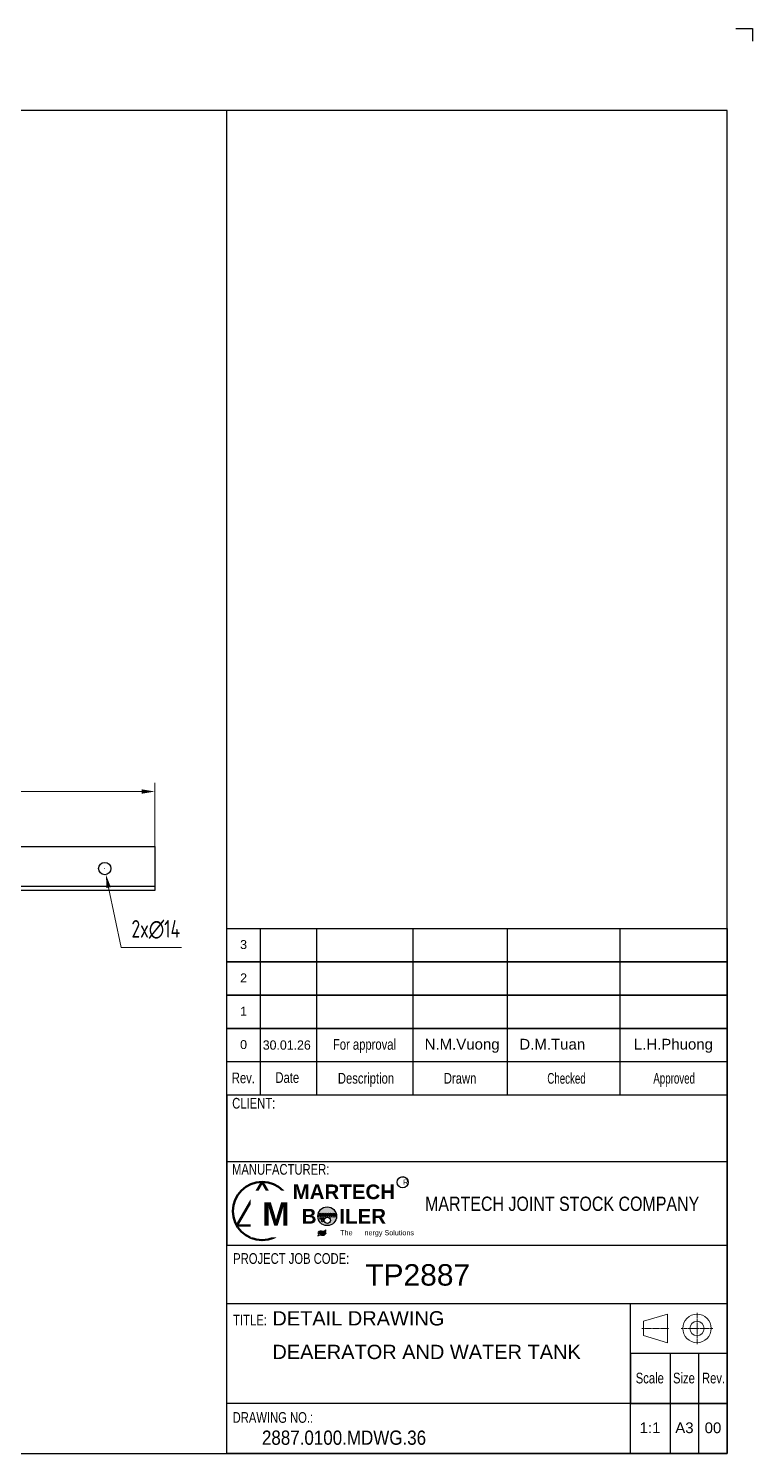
# Model space of a CAD drawing. Header units: millimetres. Extents: x -46397 to 283259, y -8690 to 23983.
# Drawn here: x 249928 to 250748, y -2287 to -671 of the extents above; entities that cross this region are included whole.
import ezdxf
from ezdxf.enums import TextEntityAlignment as Align

# ---------------------------------------------------------------- set-up
doc = ezdxf.new("R2010")
doc.units = ezdxf.units.MM
doc.linetypes.add('CENTER', pattern=[2, 1.25, -0.25, 0.25, -0.25])
doc.layers.get('Defpoints').update_dxf_attribs({"lineweight": 0})
for name, color, linetype, lineweight in [('DAM_8', 1, 'Continuous', 25), ('DCenterline8', 8, 'CENTER', 5), ('Dtext', 255, 'Continuous', 20), ('DUONGCHINH', 7, 'Continuous', 25)]:
    doc.layers.add(name, color=color, linetype=linetype, lineweight=lineweight)
doc.layers.add('DIM', color=8, linetype='Continuous')
doc.styles.add('Chu va so', font='arial.ttf')
doc.styles.add('GHI CHÚ 1', font='isocp_IV25.ttf', dxfattribs={"width": 0.8})
doc.styles.add('TCVN', font='arial.ttf')
doc.styles.add('TEXT', font='arial.ttf', dxfattribs={"height": 124})
doc.dimstyles.new('1-30SCALE', dxfattribs={"dimtxt": 75, "dimasz": 75, "dimexe": 37.5, "dimexo": 30, "dimgap": 30, "dimtad": 1, "dimtoh": 1, "dimdec": 0, "dimdsep": 46, "dimtxsty": 'GHI CHÚ 1', "dimcen": 0.09, "dimclrd": 256, "dimclre": 256, "dimclrt": 2, "dimadec": 0, "dimazin": 0, "dimtfac": 1, "dimtdec": 0, "dimtofl": 0, "dimtmove": 0, "dimatfit": 3, "dimfxl": 1, "dimlwd": 0, "dimlwe": 0, "dimarcsym": 0})

# ---------------------------------------------------------------- blocks, each defined once
blk = doc.blocks.new('*D1306')
at = {"layer": 'Defpoints', "color": 0, "transparency": 16777216}
for p in [(250070.9, -1536.5), (249011.9, -1643.9), (250070.9, -1643.9)]:
    blk.add_point(p, dxfattribs=at)
at = {"layer": 'DIM', "linetype": 'Continuous', "lineweight": 0, "transparency": 16777216}
for p, q in [((249011.9, -1633.9), (249011.9, -1526.5)), ((250070.9, -1633.9), (250070.9, -1526.5)), ((249026.9, -1536.5), (250055.9, -1536.5))]:
    blk.add_line(p, q, dxfattribs=at)
at = {"layer": 'DIM', "transparency": 16777216}
for points in [[(249026.9, -1534), (249026.9, -1539), (249011.9, -1536.5)], [(250055.9, -1534), (250055.9, -1539), (250070.9, -1536.5)]]:
    blk.add_solid(points, dxfattribs=at)
at = {"layer": 'DIM', "color": 2, "transparency": 16777216, "insert": (249541.4, -1516.1), "char_height": 20, "attachment_point": 5, "style": 'GHI CHÚ 1'}
blk.add_mtext('1059', dxfattribs=at)
blk = doc.blocks.new('*D1432')
at = {"layer": 'Defpoints', "color": 0, "transparency": 16777216}
for p in [(250012.7, -1617), (250015.5, -1630.7)]:
    blk.add_point(p, dxfattribs=at)
at = {"layer": 'DIM', "lineweight": 0, "transparency": 16777216}
for p, q in [((250014, -1623.9), (250014.2, -1623.9)), ((250014.1, -1623.9), (250014.1, -1623.8))]:
    blk.add_line(p, q, dxfattribs=at)
at = {"layer": 'DIM', "linetype": 'Continuous', "lineweight": 0, "transparency": 16777216}
for p, q in [((250032.6, -1713.3), (250018.5, -1645.4)), ((250101.3, -1713.3), (250032.6, -1713.3))]:
    blk.add_line(p, q, dxfattribs=at)
at = {"layer": 'DIM', "transparency": 16777216}
blk.add_solid([(250021, -1644.9), (250016.1, -1645.9), (250015.5, -1630.7)], dxfattribs=at)
at = {"layer": 'DIM', "color": 2, "transparency": 16777216, "insert": (250072, -1692.9), "char_height": 20, "attachment_point": 5, "style": 'GHI CHÚ 1'}
blk.add_mtext('2x∅14', dxfattribs=at)
blk = doc.blocks.new('*U1837')
at = {"lineweight": 25}
for p, q in [((1976.8, 655.5, 0), (1976.8, 447.4, 0)), ((2046.9, 655.5, 0), (2046.9, 447.4, 0)), ((2167, 655.5, 0), (2167, 447.4, 0)), ((2284.8, 655.5, 0), (2284.8, 447.4, 0)), ((2425.6, 655.5, 0), (2425.6, 447.4, 0)), ((1935.2, 364.4), (2559.4, 364.4)), ((2488.2, 124.8, 0), (2488.2, 0)), ((2523.9, 0), (2523.9, 124.8, 0))]:
    blk.add_line(p, q, dxfattribs=at)
at = {"lineweight": 25, "elevation": -0.1}
blk.add_lwpolyline([(2570.3, 1778.8), (2590.9, 1778.8), (2590.9, 1762.8)], dxfattribs=at)
at = {"lineweight": 25}
for points in [[(0, 0), (2559.4, 0), (2559.4, 1676.5), (0, 1676.5)], [(0, 0), (1935.2, 0), (1935.2, 1676.5), (0, 1676.5)], [(1935.2, 655.5), (2559.4, 655.5), (2559.4, 0), (1935.2, 0)], [(1935.2, 655.5), (2559.4, 655.5), (2559.4, 613.8), (1935.2, 613.8)], [(1935.2, 613.8), (2559.4, 613.8), (2559.4, 572.2), (1935.2, 572.2)], [(1935.2, 572.2), (2559.4, 572.2), (2559.4, 530.6), (1935.2, 530.6)], [(1935.2, 530.6), (2559.4, 530.6), (2559.4, 489), (1935.2, 489)], [(1935.2, 260.1), (2559.4, 260.1), (2559.4, 447.4), (1935.2, 447.4)], [(1935.2, 187.3), (2559.4, 187.3), (2559.4, 62.4), (1935.2, 62.4)], [(2438.7, 187.3), (2559.4, 187.3), (2559.4, 0), (2438.7, 0)]]:
    blk.add_lwpolyline(points, close=True, dxfattribs=at)
at = {"lineweight": 50}
blk.add_lwpolyline([(1979.1, 339), (1947.6, 284.4), (2010.6, 284.4)], close=True, dxfattribs=at)
at = {"color": 2, "lineweight": 20, "elevation": 0}
blk.add_lwpolyline([(2454.9, 147.1), (2485, 138.2), (2485, 173.9), (2454.9, 165)], close=True, dxfattribs=at)
at = {"lineweight": 25, "elevation": 0}
blk.add_lwpolyline([(2438.7, 62.4), (2559.4, 62.4), (2559.4, 124.8), (2438.7, 124.8)], close=True, dxfattribs=at)
at = {"lineweight": 50}
blk.add_circle((1979.1, 302.6), 36.4, dxfattribs=at)
at = {"color": 2, "lineweight": 20}
for radius in [17.8, 8.92]:
    blk.add_circle((2521.7, 156.1, 0), radius, dxfattribs=at)
at = {"layer": 'DCenterline8', "lineweight": 0, "ltscale": 2}
for p, q in [((2521.7, 175.7, 0), (2521.7, 136.4, 0)), ((2502.1, 156.1, 0), (2541.3, 156.1, 0))]:
    blk.add_line(p, q, dxfattribs=at)
at = {"layer": 'DCenterline8', "lineweight": 0}
blk.add_line((2452.9, 156.1, 0), (2486.7, 156.1, 0), dxfattribs=at)
at = {"color": 5, "style": 'Chu va so'}
for s, height, width, p in [('For approval', 13.377, 0.75, (2106.8, 504, 0)), ('Rev.', 13.38, 0.75, (1955.7, 462.2)), ('Date', 13.38, 0.75, (2010.5, 462.6, 0)), ('Description', 13.377, 0.75, (2108.7, 461.7, 0)), ('Drawn', 13.38, 0.75, (2226.1, 461.7, 0)), ('Checked', 13.38, 0.65, (2358.9, 461.6)), ('Approved', 13.38, 0.65, (2493.2, 461.7, 0)), ('CLIENT:', 13.38, 0.75, (1968.6, 430.5, 0.1)), ('PROJECT JOB CODE:', 13.377, 0.75, (2015.4, 236.7)), ('TITLE:', 13.38, 0.75, (1964, 159.9, 0.1)), ('Scale', 13.38, 0.75, (2462.8, 87.5, 0)), ('Size', 13.38, 0.75, (2505.4, 87.5, 0)), ('Rev. ', 13.38, 0.75, (2544.3, 87.5, 0)), ('DRAWING NO.:', 13.377, 0.75, (1992.5, 38.3, 0.1))]:
    blk.add_text(s, height=height, dxfattribs=dict(at, width=width)).set_placement(p, align=Align.CENTER)
at = {"color": 5, "lineweight": 25, "insert": (2147.3, 311.6, 0), "char_height": 17.835, "width": 412.302, "attachment_point": 4, "style": 'Chu va so'}
blk.add_mtext('\\pxqc;{\\W0.8;MARTECH JOINT STOCK COMPANY}', dxfattribs=at)
at = {"layer": 'Dtext', "ltscale": 0.1}
for tag, p, height, style in [('REV_3', (1951.6, 629.7), 11.1, 'TCVN'), ('FOR_APPROVAL3', (2063.1, 628.9, -0.1), 13.4, 'TCVN'), ('REV_2', (1951.6, 588.1), 11.1, 'TCVN'), ('FOR_APPROVAL2', (2063.1, 587.3, -0.1), 13.4, 'TCVN'), ('REV_1', (1951.6, 546.5), 11.1, 'TCVN'), ('FOR_APPROVAL1', (2063.1, 545.7, -0.1), 13.4, 'TCVN'), ('REV_0', (1951.6, 504.9), 11.1, 'TCVN'), ('NGUOI_VE', (2181.9, 504.3, -0.1), 13.4, 'TCVN'), ('NGUOI_KIEM_2', (2300.1, 504.3, -0.1), 13.4, 'TCVN'), ('NGUOI_DUYET', (2442.9, 504.3, -0.1), 13.4, 'TCVN'), ('1.1_A4', (2450.1, 25.4, -0.1), 13.4, 'Chu va so'), ('A4_A4', (2494.6, 25.4, -0.1), 13.4, 'Chu va so'), ('REV.', (2531.2, 25.4, -0.1), 13.4, 'Chu va so')]:
    blk.add_attdef(tag, p, '', height=height, dxfattribs=dict(at, style=style))
for tag, p, height, style, width in [('NGAY_REV03', (1979.9, 628.9, -0.1), 11.6, 'TCVN', 0.95), ('NGAY_REV02', (1979.9, 587.3, -0.1), 11.6, 'TCVN', 0.95), ('NGAY_REV01', (1979.9, 545.7, -0.1), 11.6, 'TCVN', 0.95), ('NGAY_REV0', (1979.9, 504.1, -0.1), 11.6, 'TCVN', 0.95), ('DWD.NO', (1978.9, 10.9, -0.1), 17.8, 'Chu va so', 0.85)]:
    blk.add_attdef(tag, p, '', height=height, dxfattribs=dict(at, style=style, width=width))
at = {"layer": 'Dtext', "lineweight": 25, "ltscale": 0.1, "style": 'Chu va so'}
for tag, p, height in [('PROJECT_CODE', (2107.8, 209.6), 26.8), ('TITLE1', (1991.9, 159.8, -0.1), 17.8), ('TITLE2', (1991.9, 117.9, -0.1), 17.8), ('TITLE3', (1991.9, 76.3, -0.1), 17.8)]:
    blk.add_attdef(tag, p, '', height=height, dxfattribs=at)
at = {"insert": (1979.3, 313.6), "char_height": 29.304, "attachment_point": 1, "style": 'TEXT', "bg_fill": 2}
blk.add_mtext('\\pxqc;{\\fArial|b1|i0|c0|p34;M}', dxfattribs=at)
at = {"insert": (2018, 335.8), "char_height": 18.315, "width": 126.139, "attachment_point": 1, "style": 'TEXT', "bg_fill": 2}
blk.add_mtext('\\pxqc;{\\fArial|b1|i0|c0|p34;MARTECH\\PB    ILER}', dxfattribs=at)
h = blk.add_hatch(color=256)
h.dxf.hatch_style = 1
edge = h.paths.add_edge_path()
edge.add_spline(control_points=[(2048.7, 273.9), (2049.2, 274.3), (2051.4, 275.9), (2056, 273.7), (2058.1, 276.3), (2058.9, 277.2)], knot_values=[0, 0, 0, 0, 0.315535, 1.31207, 1.873609, 1.873609, 1.873609, 1.873609], degree=3, periodic=0)
edge.add_spline(control_points=[(2058.9, 277.2), (2058.3, 276.6), (2055.9, 274.4), (2050.8, 277), (2049.1, 274.4), (2048.7, 273.9)], knot_values=[0, 0, 0, 0, 0.411397, 1.576501, 1.877595, 1.877595, 1.877595, 1.877595], degree=3, periodic=0)
edge = h.paths.add_edge_path()
edge.add_spline(control_points=[(2048.7, 271.6), (2049.2, 272), (2051.4, 273.6), (2056, 271.4), (2058.1, 274), (2058.9, 274.9)], knot_values=[0, 0, 0, 0, 0.315535, 1.31207, 1.873609, 1.873609, 1.873609, 1.873609], degree=3, periodic=0)
edge.add_spline(control_points=[(2058.9, 274.9), (2058.3, 274.4), (2055.9, 272.1), (2050.8, 274.8), (2049.1, 272.2), (2048.7, 271.6)], knot_values=[0, 0, 0, 0, 0.411397, 1.576501, 1.877595, 1.877595, 1.877595, 1.877595], degree=3, periodic=0)
at = {"color": 7}
for centre in [(2050.9, 298.9), (2050.9, 296.2), (2052.2, 293.1), (2053.7, 298.9), (2053.7, 296.2), (2054.5, 290.4), (2054.9, 293.1), (2056.4, 298.9), (2056.4, 296.2), (2059.1, 298.9), (2059.1, 296.2), (2061.9, 298.9), (2061.9, 296.2), (2064.6, 298.9), (2064.6, 296.2), (2067.3, 298.9), (2067.3, 296.2), (2070.1, 298.9), (2070.1, 296.2)]:
    blk.add_circle(centre, 1.11, dxfattribs=at)
for points in [[(2048.7, 276), (2049.9, 277.4), (2056.9, 277.9), (2058.9, 279.3)], [(2048.7, 276), (2050.3, 277), (2056.4, 277.1), (2058.9, 279.3)], [(2048.7, 273.9), (2049.9, 275.3), (2056.9, 275.8), (2058.9, 277.2)], [(2048.7, 273.9), (2050.3, 274.9), (2056.4, 275), (2058.9, 277.2)], [(2048.7, 271.6), (2049.9, 273), (2056.9, 273.5), (2058.9, 274.9)], [(2048.7, 271.6), (2050.3, 272.6), (2056.4, 272.7), (2058.9, 274.9)]]:
    blk.add_spline(points, degree=3)
at = {"color": 5, "style": 'Chu va so', "width": 0.75}
blk.add_text('MANUFACTURER:', height=13.377, dxfattribs=at).set_placement((2002.3, 348, 0.1), align=Align.CENTER)
at = {"char_height": 6.41, "attachment_point": 1, "style": 'TEXT', "bg_fill": 2}
for s, insert in [('\\pxqc;R', (2155, 342)), ('\\pxqc;The      nergy Solutions', (2076.5, 278.8))]:
    blk.add_mtext(s, dxfattribs=dict(at, insert=insert))
at = {"layer": 'DAM_8'}
h = blk.add_hatch(color=7, dxfattribs=at)
edge = h.paths.add_edge_path()
edge.add_arc((2060.3, 296.1), 11.7, 191.4592, 461.3375)
edge.add_arc((2060.3, 296.1), 11.7, 101.3375, 191.4592)
edge = h.paths.add_edge_path(flags=16)
edge.add_arc((2054.5, 290.4), 1.11, -289.458, 11.4592, ccw=False)
edge.add_arc((2054.5, 290.4), 1.11, 11.4592, 70.542, ccw=False)
edge = h.paths.add_edge_path(flags=16)
edge.add_arc((2070.1, 296.2), 1.11, -211.5113, 11.4592, ccw=False)
edge.add_arc((2070.1, 296.2), 1.11, 11.4592, 148.4887, ccw=False)
edge = h.paths.add_edge_path(flags=16)
edge.add_arc((2052.2, 293.1), 1.11, -304.2526, 11.4592, ccw=False)
edge.add_arc((2052.2, 293.1), 1.11, 11.4592, 55.7474, ccw=False)
edge = h.paths.add_edge_path(flags=16)
edge.add_arc((2070.1, 298.9), 1.11, -200.2428, 11.4592, ccw=False)
edge.add_arc((2070.1, 298.9), 1.11, 11.4592, 159.7572, ccw=False)
edge = h.paths.add_edge_path(flags=16)
edge.add_arc((2067.3, 296.2), 1.11, -219.051, 11.4592, ccw=False)
edge.add_arc((2067.3, 296.2), 1.11, 11.4592, 140.949, ccw=False)
edge = h.paths.add_edge_path(flags=16)
edge.add_arc((2054.9, 293.1), 1.11, -292.0311, 11.4592, ccw=False)
edge.add_arc((2054.9, 293.1), 1.11, 11.4592, 67.9689, ccw=False)
edge = h.paths.add_edge_path(flags=16)
edge.add_arc((2050.9, 296.2), 1.11, -319.4544, 11.4592, ccw=False)
edge.add_arc((2050.9, 296.2), 1.11, 11.4592, 40.5456, ccw=False)
edge = h.paths.add_edge_path(flags=16)
edge.add_arc((2067.3, 298.9), 1.11, -206.0119, 11.4592, ccw=False)
edge.add_arc((2067.3, 298.9), 1.11, 11.4592, 153.9881, ccw=False)
edge = h.paths.add_edge_path(flags=16)
edge.add_arc((2060.5, 291), 3.97, -262.499, 11.4592, ccw=False)
edge.add_arc((2060.5, 291), 3.97, 11.4592, 97.501, ccw=False)
edge = h.paths.add_edge_path(flags=16)
edge.add_arc((2050.9, 298.9), 1.11, -332.7707, 11.4592, ccw=False)
edge.add_arc((2050.9, 298.9), 1.11, 11.4592, 27.2293, ccw=False)
edge = h.paths.add_edge_path(flags=16)
edge.add_arc((2064.6, 296.2), 1.11, -230.166, 11.4592, ccw=False)
edge.add_arc((2064.6, 296.2), 1.11, 11.4592, 129.834, ccw=False)
edge = h.paths.add_edge_path(flags=16)
edge.add_arc((2053.7, 296.2), 1.11, -307.6137, 11.4592, ccw=False)
edge.add_arc((2053.7, 296.2), 1.11, 11.4592, 52.3863, ccw=False)
edge = h.paths.add_edge_path(flags=16)
edge.add_arc((2061.9, 296.2), 1.11, -246.4575, 11.4592, ccw=False)
edge.add_arc((2061.9, 296.2), 1.11, 11.4592, 113.5425, ccw=False)
edge = h.paths.add_edge_path(flags=16)
edge.add_arc((2056.4, 296.2), 1.11, -290.4056, 11.4592, ccw=False)
edge.add_arc((2056.4, 296.2), 1.11, 11.4592, 69.5944, ccw=False)
edge = h.paths.add_edge_path(flags=16)
edge.add_arc((2064.6, 298.9), 1.11, -215.7954, 11.4592, ccw=False)
edge.add_arc((2064.6, 298.9), 1.11, 11.4592, 144.2046, ccw=False)
edge = h.paths.add_edge_path(flags=16)
edge.add_arc((2059.1, 296.2), 1.11, -268.4837, 11.4592, ccw=False)
edge.add_arc((2059.1, 296.2), 1.11, 11.4592, 91.5163, ccw=False)
edge = h.paths.add_edge_path(flags=16)
edge.add_arc((2053.7, 298.9), 1.11, -322.0207, 11.4592, ccw=False)
edge.add_arc((2053.7, 298.9), 1.11, 11.4592, 37.9793, ccw=False)
edge = h.paths.add_edge_path(flags=16)
edge.add_arc((2059.1, 298.9), 1.11, -267.4803, 11.4592, ccw=False)
edge.add_arc((2059.1, 298.9), 1.11, 11.4592, 92.5197, ccw=False)
edge = h.paths.add_edge_path(flags=16)
edge.add_arc((2061.9, 298.9), 1.11, -234.0834, 11.4592, ccw=False)
edge.add_arc((2061.9, 298.9), 1.11, 11.4592, 125.9166, ccw=False)
edge = h.paths.add_edge_path(flags=16)
edge.add_arc((2056.4, 298.9), 1.11, -301.7345, 11.4592, ccw=False)
edge.add_arc((2056.4, 298.9), 1.11, 11.4592, 58.2655, ccw=False)
blk.add_circle((2154.5, 338.6), 6.97)
at = {"color": 7}
for centre, radius in [((2060.3, 296.1), 11.7), ((2060.5, 291), 3.97)]:
    blk.add_circle(centre, radius, dxfattribs=at)

msp = doc.modelspace()

# ---------------------------------------------------------------- linework, layer by layer
at = {"layer": 'DUONGCHINH'}
for points in [[(249011.91, -1598.86), (250070.91, -1598.86), (250070.91, -1648.86), (249011.91, -1648.86)], [(249011.91, -1643.86), (250070.91, -1643.86), (250070.91, -1648.86), (249011.91, -1648.86)]]:
    msp.add_lwpolyline(points, close=True, dxfattribs=at)
msp.add_circle((250014.08, -1623.86), 7, dxfattribs=at)

# ---------------------------------------------------------------- dimensions: what is measured, and where the dimension line sits
at = {"layer": 'DIM'}
dim = msp.add_linear_dim(base=(250070.91, -1536.49), p1=(249011.91, -1643.86), p2=(250070.91, -1643.86), dimstyle='1-30SCALE', override={"dimtxt": 20, "dimasz": 15, "dimexe": 10, "dimexo": 10, "dimgap": 10, "dimtmove": 1}, dxfattribs=at)
dim.commit()
dim.dimension.update_dxf_attribs({"geometry": '*D1306', "text_midpoint": (249541.41, -1516.07)})
dim = msp.add_diameter_dim_2p(p1=(250012.66, -1617), p2=(250015.5, -1630.71), text='2x<>', dimstyle='1-30SCALE', override={"dimtxt": 20, "dimasz": 15, "dimexe": 10, "dimexo": 10, "dimgap": 10, "dimpost": '', "dimtmove": 1}, dxfattribs=at)
dim.commit()
dim.dimension.update_dxf_attribs({"geometry": '*D1432', "text_midpoint": (250032.61, -1713.28), "dimtype": 163})

# ---------------------------------------------------------------- next in the draw order: block references
ref = msp.add_blockref('*U1837', (248394.6, -2287.18), dxfattribs=dict(xscale=0.9084576280678549, yscale=0.9084576280678549, zscale=0.9084576280678549))
ref.add_attrib('PROJECT_CODE', 'TP2887', (250309.41, -2096.79), dxfattribs={"layer": 'Dtext', "lineweight": 25, "ltscale": 0.1, "height": 24.304, "style": 'Chu va so'})
ref.add_attrib('TITLE1', 'DETAIL DRAWING', (250204.16, -2141.99, -0.09), dxfattribs={"layer": 'Dtext', "lineweight": 25, "ltscale": 0.1, "height": 16.2028, "style": 'Chu va so'})
ref.add_attrib('TITLE2', 'DEAERATOR AND WATER TANK', (250204.16, -2180.09, -0.09), dxfattribs={"layer": 'Dtext', "lineweight": 25, "ltscale": 0.1, "height": 16.2028, "style": 'Chu va so'})
ref.add_attrib('DWD.NO', '2887.0100.MDWG.36', (250192.31, -2277.32, -0.09), dxfattribs={"layer": 'Dtext', "ltscale": 0.1, "height": 16.2028, "style": 'Chu va so', "width": 0.85})
ref.add_attrib('1.1_A4', '1:1', (250620.37, -2264.11, -0.09), dxfattribs={"layer": 'Dtext', "ltscale": 0.1, "height": 12.152, "style": 'Chu va so'})
ref.add_attrib('A4_A4', 'A3', (250660.81, -2264.11, -0.09), dxfattribs={"layer": 'Dtext', "ltscale": 0.1, "height": 12.152, "style": 'Chu va so'})
ref.add_attrib('REV.', '00', (250694.11, -2264.11, -0.09), dxfattribs={"layer": 'Dtext', "ltscale": 0.1, "height": 12.152, "style": 'Chu va so'})
ref.add_attrib('REV_0', '0', (250167.58, -1828.53), dxfattribs={"layer": 'Dtext', "ltscale": 0.1, "height": 10.13, "style": 'TCVN'})
ref.add_attrib('NGAY_REV0', '30.01.26', (250193.25, -1829.24, -0.1), dxfattribs={"layer": 'Dtext', "ltscale": 0.1, "height": 10.532, "style": 'TCVN', "width": 0.95})
ref.add_attrib('NGUOI_VE', 'N.M.Vuong', (250376.76, -1829.07, -0.09), dxfattribs={"layer": 'Dtext', "ltscale": 0.1, "height": 12.152, "style": 'TCVN'})
ref.add_attrib('NGUOI_KIEM_2', 'D.M.Tuan', (250484.15, -1829.07, -0.1), dxfattribs={"layer": 'Dtext', "ltscale": 0.1, "height": 12.152, "style": 'TCVN'})
ref.add_attrib('NGUOI_DUYET', 'L.H.Phuong', (250613.86, -1829.07, -0.1), dxfattribs={"layer": 'Dtext', "ltscale": 0.1, "height": 12.152, "style": 'TCVN'})
ref.add_attrib('REV_1', '1', (250167.58, -1790.72), dxfattribs={"layer": 'Dtext', "ltscale": 0.1, "height": 10.13, "style": 'TCVN'})
ref.add_attrib('REV_2', '2', (250167.58, -1752.92), dxfattribs={"layer": 'Dtext', "ltscale": 0.1, "height": 10.13, "style": 'TCVN'})
ref.add_attrib('REV_3', '3', (250167.58, -1715.11), dxfattribs={"layer": 'Dtext', "ltscale": 0.1, "height": 10.13, "style": 'TCVN'})

doc.saveas('drawing.dxf')
